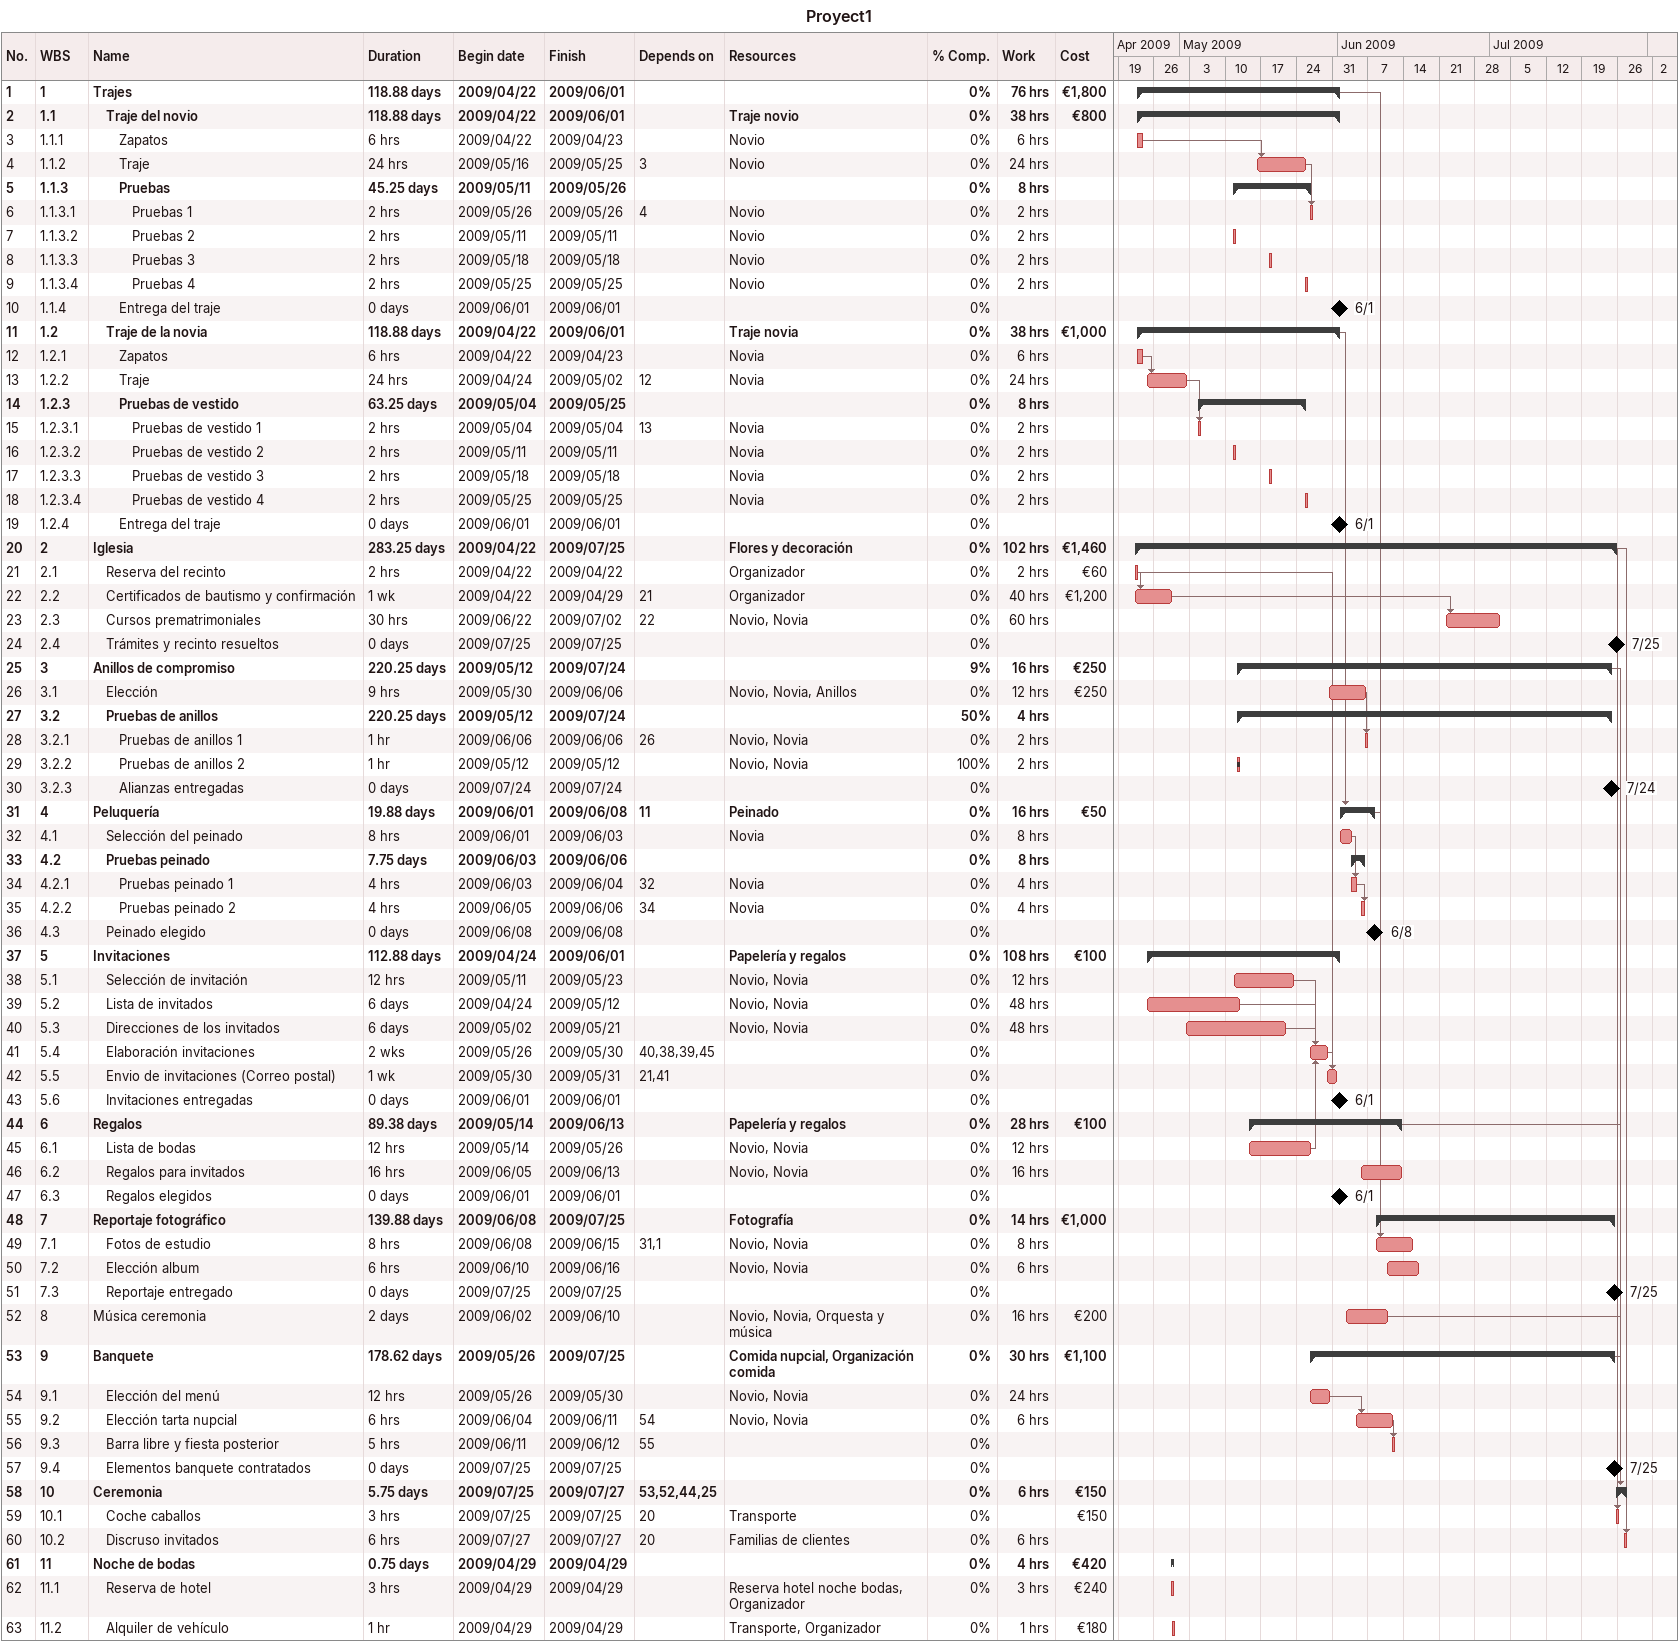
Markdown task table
Proyect1

| ID | WBS | Task | Duration | Start | Finish | Predecessors | Resources | % complete | Work (h) | Cost (€) |
|---|---|---|---|---|---|---|---|---|---|---|
| 1 | 1 | **Trajes** | 118.88d | 2009-04-22 | 2009-06-01 |  |  | 0 | 76 | 1800 |
| 2 | 1.1 | **Traje del novio** | 118.88d | 2009-04-22 | 2009-06-01 |  | Traje novio | 0 | 38 | 800 |
| 3 | 1.1.1 | Zapatos | 6h | 2009-04-22 | 2009-04-23 |  | Novio | 0 | 6 |  |
| 4 | 1.1.2 | Traje | 24h | 2009-05-16 | 2009-05-25 | 3 | Novio | 0 | 24 |  |
| 5 | 1.1.3 | **Pruebas** | 45.25d | 2009-05-11 | 2009-05-26 |  |  | 0 | 8 |  |
| 6 | 1.1.3.1 | Pruebas 1 | 2h | 2009-05-26 | 2009-05-26 | 4 | Novio | 0 | 2 |  |
| 7 | 1.1.3.2 | Pruebas 2 | 2h | 2009-05-11 | 2009-05-11 |  | Novio | 0 | 2 |  |
| 8 | 1.1.3.3 | Pruebas 3 | 2h | 2009-05-18 | 2009-05-18 |  | Novio | 0 | 2 |  |
| 9 | 1.1.3.4 | Pruebas 4 | 2h | 2009-05-25 | 2009-05-25 |  | Novio | 0 | 2 |  |
| 10 | 1.1.4 | Entrega del traje | 0d | 2009-06-01 | 2009-06-01 |  |  | 0 |  |  |
| 11 | 1.2 | **Traje de la novia** | 118.88d | 2009-04-22 | 2009-06-01 |  | Traje novia | 0 | 38 | 1000 |
| 12 | 1.2.1 | Zapatos | 6h | 2009-04-22 | 2009-04-23 |  | Novia | 0 | 6 |  |
| 13 | 1.2.2 | Traje | 24h | 2009-04-24 | 2009-05-02 | 12 | Novia | 0 | 24 |  |
| 14 | 1.2.3 | **Pruebas de vestido** | 63.25d | 2009-05-04 | 2009-05-25 |  |  | 0 | 8 |  |
| 15 | 1.2.3.1 | Pruebas de vestido 1 | 2h | 2009-05-04 | 2009-05-04 | 13 | Novia | 0 | 2 |  |
| 16 | 1.2.3.2 | Pruebas de vestido 2 | 2h | 2009-05-11 | 2009-05-11 |  | Novia | 0 | 2 |  |
| 17 | 1.2.3.3 | Pruebas de vestido 3 | 2h | 2009-05-18 | 2009-05-18 |  | Novia | 0 | 2 |  |
| 18 | 1.2.3.4 | Pruebas de vestido 4 | 2h | 2009-05-25 | 2009-05-25 |  | Novia | 0 | 2 |  |
| 19 | 1.2.4 | Entrega del traje | 0d | 2009-06-01 | 2009-06-01 |  |  | 0 |  |  |
| 20 | 2 | **Iglesia** | 283.25d | 2009-04-22 | 2009-07-25 |  | Flores y decoración | 0 | 102 | 1460 |
| 21 | 2.1 | Reserva del recinto | 2h | 2009-04-22 | 2009-04-22 |  | Organizador | 0 | 2 | 60 |
| 22 | 2.2 | Certificados de bautismo y confirmación | 1w | 2009-04-22 | 2009-04-29 | 21 | Organizador | 0 | 40 | 1200 |
| 23 | 2.3 | Cursos prematrimoniales | 30h | 2009-06-22 | 2009-07-02 | 22 | Novio, Novia | 0 | 60 |  |
| 24 | 2.4 | Trámites y recinto resueltos | 0d | 2009-07-25 | 2009-07-25 |  |  | 0 |  |  |
| 25 | 3 | **Anillos de compromiso** | 220.25d | 2009-05-12 | 2009-07-24 |  |  | 9 | 16 | 250 |
| 26 | 3.1 | Elección | 9h | 2009-05-30 | 2009-06-06 |  | Novio, Novia, Anillos | 0 | 12 | 250 |
| 27 | 3.2 | **Pruebas de anillos** | 220.25d | 2009-05-12 | 2009-07-24 |  |  | 50 | 4 |  |
| 28 | 3.2.1 | Pruebas de anillos 1 | 1h | 2009-06-06 | 2009-06-06 | 26 | Novio, Novia | 0 | 2 |  |
| 29 | 3.2.2 | Pruebas de anillos 2 | 1h | 2009-05-12 | 2009-05-12 |  | Novio, Novia | 100 | 2 |  |
| 30 | 3.2.3 | Alianzas entregadas | 0d | 2009-07-24 | 2009-07-24 |  |  | 0 |  |  |
| 31 | 4 | **Peluquería** | 19.88d | 2009-06-01 | 2009-06-08 | 11 | Peinado | 0 | 16 | 50 |
| 32 | 4.1 | Selección del peinado | 8h | 2009-06-01 | 2009-06-03 |  | Novia | 0 | 8 |  |
| 33 | 4.2 | **Pruebas peinado** | 7.75d | 2009-06-03 | 2009-06-06 |  |  | 0 | 8 |  |
| 34 | 4.2.1 | Pruebas peinado 1 | 4h | 2009-06-03 | 2009-06-04 | 32 | Novia | 0 | 4 |  |
| 35 | 4.2.2 | Pruebas peinado 2 | 4h | 2009-06-05 | 2009-06-06 | 34 | Novia | 0 | 4 |  |
| 36 | 4.3 | Peinado elegido | 0d | 2009-06-08 | 2009-06-08 |  |  | 0 |  |  |
| 37 | 5 | **Invitaciones** | 112.88d | 2009-04-24 | 2009-06-01 |  | Papelería y regalos | 0 | 108 | 100 |
| 38 | 5.1 | Selección de invitación | 12h | 2009-05-11 | 2009-05-23 |  | Novio, Novia | 0 | 12 |  |
| 39 | 5.2 | Lista de invitados | 6d | 2009-04-24 | 2009-05-12 |  | Novio, Novia | 0 | 48 |  |
| 40 | 5.3 | Direcciones de los invitados | 6d | 2009-05-02 | 2009-05-21 |  | Novio, Novia | 0 | 48 |  |
| 41 | 5.4 | Elaboración invitaciones | 2w | 2009-05-26 | 2009-05-30 | 40, 38, 39, 45 |  | 0 |  |  |
| 42 | 5.5 | Envio de invitaciones (Correo postal) | 1w | 2009-05-30 | 2009-05-31 | 21, 41 |  | 0 |  |  |
| 43 | 5.6 | Invitaciones entregadas | 0d | 2009-06-01 | 2009-06-01 |  |  | 0 |  |  |
| 44 | 6 | **Regalos** | 89.38d | 2009-05-14 | 2009-06-13 |  | Papelería y regalos | 0 | 28 | 100 |
| 45 | 6.1 | Lista de bodas | 12h | 2009-05-14 | 2009-05-26 |  | Novio, Novia | 0 | 12 |  |
| 46 | 6.2 | Regalos para invitados | 16h | 2009-06-05 | 2009-06-13 |  | Novio, Novia | 0 | 16 |  |
| 47 | 6.3 | Regalos elegidos | 0d | 2009-06-01 | 2009-06-01 |  |  | 0 |  |  |
| 48 | 7 | **Reportaje fotográfico** | 139.88d | 2009-06-08 | 2009-07-25 |  | Fotografía | 0 | 14 | 1000 |
| 49 | 7.1 | Fotos de estudio | 8h | 2009-06-08 | 2009-06-15 | 31, 1 | Novio, Novia | 0 | 8 |  |
| 50 | 7.2 | Elección album | 6h | 2009-06-10 | 2009-06-16 |  | Novio, Novia | 0 | 6 |  |
| 51 | 7.3 | Reportaje entregado | 0d | 2009-07-25 | 2009-07-25 |  |  | 0 |  |  |
| 52 | 8 | Música ceremonia | 2d | 2009-06-02 | 2009-06-10 |  | Novio, Novia, Orquesta y música | 0 | 16 | 200 |
| 53 | 9 | **Banquete** | 178.62d | 2009-05-26 | 2009-07-25 |  | Comida nupcial, Organización comida | 0 | 30 | 1100 |
| 54 | 9.1 | Elección del menú | 12h | 2009-05-26 | 2009-05-30 |  | Novio, Novia | 0 | 24 |  |
| 55 | 9.2 | Elección tarta nupcial | 6h | 2009-06-04 | 2009-06-11 | 54 | Novio, Novia | 0 | 6 |  |
| 56 | 9.3 | Barra libre y fiesta posterior | 5h | 2009-06-11 | 2009-06-12 | 55 |  | 0 |  |  |
| 57 | 9.4 | Elementos banquete contratados | 0d | 2009-07-25 | 2009-07-25 |  |  | 0 |  |  |
| 58 | 10 | **Ceremonia** | 5.75d | 2009-07-25 | 2009-07-27 | 53, 52, 44, 25 |  | 0 | 6 | 150 |
| 59 | 10.1 | Coche caballos | 3h | 2009-07-25 | 2009-07-25 | 20 | Transporte | 0 |  | 150 |
| 60 | 10.2 | Discruso invitados | 6h | 2009-07-27 | 2009-07-27 | 20 | Familias de clientes | 0 | 6 |  |
| 61 | 11 | **Noche de bodas** | 0.75d | 2009-04-29 | 2009-04-29 |  |  | 0 | 4 | 420 |
| 62 | 11.1 | Reserva de hotel | 3h | 2009-04-29 | 2009-04-29 |  | Reserva hotel noche bodas, Organizador | 0 | 3 | 240 |
| 63 | 11.2 | Alquiler de vehículo | 1h | 2009-04-29 | 2009-04-29 |  | Transporte, Organizador | 0 | 1 | 180 |
